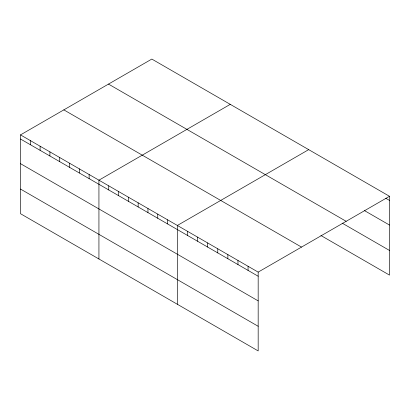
<?xml version="1.0" encoding="UTF-8"?>
<svg xmlns="http://www.w3.org/2000/svg" width="410" height="410" viewBox="0 0 410 410"><rect width="100%" height="100%" fill="white"/><g stroke="black" fill="none" stroke-linecap="round" stroke-linejoin="round"><path stroke-width="0.61" d="M258.172 300.884L258.172 272.112L20.5 134.895L20.5 213.707L258.172 350.929L258.172 300.884L20.5 163.667M320.917 235.514L389.5 275.105L389.5 196.293L151.828 59.071L20.5 134.895M230.261 104.355L98.933 180.174L98.933 258.992M308.694 149.635L177.361 225.459L177.361 304.276M258.172 272.112L389.5 196.293M385.779 198.266L389.5 200.413M364.516 210.637L389.5 225.059M108.491 84.091L346.163 221.313M342.186 223.142L389.5 250.459M63.837 109.875L301.509 247.092M20.5 139.016L258.172 276.232M20.5 189.061L258.172 326.278M248.07 266.28L248.07 270.405M237.969 260.447L237.969 264.573M227.868 254.615L227.868 258.741M217.766 248.783L217.766 252.908M207.665 242.951L207.665 247.076M197.564 237.123L197.564 241.244M187.462 231.291L187.462 235.412M167.562 219.796L167.562 223.921M157.758 214.138L157.758 218.258M147.954 208.475L147.954 212.6M138.149 202.817L138.149 206.937M128.345 197.159L128.345 201.279M118.541 191.496L118.541 195.621M108.737 185.838L108.737 189.958M89.129 174.516L89.129 178.637M79.325 168.853L79.325 172.979M69.521 163.195L69.521 167.316M59.716 157.532L59.716 161.658M49.912 151.874L49.912 155.995M40.108 146.216L40.108 150.337M30.304 140.553L30.304 144.679"/></g></svg>
